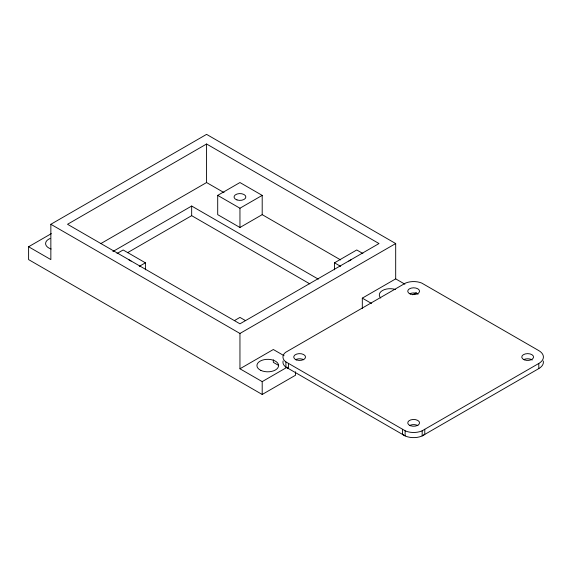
<?xml version="1.0" encoding="UTF-8"?>
<svg xmlns="http://www.w3.org/2000/svg" width="572" height="572" viewBox="0 0 572 572"><rect width="100%" height="100%" fill="white"/><g stroke="black" fill="none" stroke-linecap="round" stroke-linejoin="round"><path stroke-width="0.86" d="M295.574 371.779L295.574 375.203L262.198 394.473L28.6 259.602L28.6 246.761L50.851 259.602L50.851 224.281L206.578 134.37L395.688 243.55L395.688 278.871L362.312 298.134L362.312 308.415M28.6 246.761L51.351 233.619M206.578 144.001L67.532 224.281L239.954 323.823L379 243.55L206.578 144.001L206.578 182.54L100.751 243.636M112.87 251.53L191.663 206.034L318.289 279.143M117.017 253.51L123.152 249.971L145.402 262.813L145.402 269.82M262.198 214.65L239.954 227.492L217.703 214.65L217.703 195.381L239.954 182.54L262.198 195.381L262.198 214.65L340.612 259.917M127.549 252.688L191.663 215.673L309.795 283.869M139.261 266.359L145.402 262.813M217.703 195.381L239.954 208.222L262.198 195.381M234.584 320.506L239.954 317.403L245.324 320.506M334.506 269.82L334.506 262.813L356.749 249.971L362.891 253.51M50.851 224.281L239.954 333.462L395.688 243.55M239.954 333.462L239.954 368.783L273.323 349.513L284.062 355.712M239.954 368.783L262.198 381.624L287.23 367.174M412.627 294.78L416.416 292.592M422.172 430.787L538.795 363.456A15.73 9.08 0 0 0 538.795 350.607L421.707 283.054A13.907 8.029 0 0 0 405.591 283.054L285.521 352.381A13.907 8.029 0 0 0 285.521 361.683L405.591 431.009A13.907 8.029 0 0 0 421.707 431.009L422.172 430.787L422.172 435.921L538.795 368.59A15.73 9.08 0 0 0 543.264 360.982M395.688 278.871L404.89 284.184M206.578 182.54L224.024 192.607M334.506 262.813L340.64 266.359M362.312 298.134L371.521 303.453M278.693 365.458L273.323 362.362L273.323 359.788M538.795 363.456L538.795 368.59M424.774 429.279L424.774 434.42L421.707 436.143A13.907 8.029 0 0 1 405.591 436.143L402.524 434.42L402.524 429.279M405.126 430.787L405.126 435.921L285.907 367.088L285.907 361.954M288.51 363.456L288.51 368.59L285.521 366.824A13.907 8.029 0 0 1 283.111 360.932M262.198 381.624L262.198 394.473M239.954 208.222L239.954 227.492M191.663 206.034L191.663 215.673M380.759 298.048A10.818 6.242 0 0 1 382.475 290.512A10.818 6.242 0 0 1 395.531 289.518M51.122 248.999A10.818 6.242 0 0 1 50.093 238.481M348.863 261.111A5.899 3.403 0 0 1 351.022 259.867M128.886 259.867A5.899 3.403 0 0 1 131.045 261.111M409.623 425.511A5.899 3.403 0 0 1 417.96 425.675M523.916 359.538A5.899 3.403 0 0 1 532.225 360.002M409.795 293.765A5.899 3.403 0 0 1 418.118 294.115M295.459 359.759A5.899 3.403 0 0 1 303.803 359.759M260.832 370.37A10.818 6.242 0 0 0 278.421 366.638A10.818 6.242 0 0 0 264.028 359.709A10.818 6.242 0 0 0 260.832 370.37M237.001 199.935A5.899 3.403 0 0 0 245.853 196.982A5.899 3.403 0 0 0 237.001 194.037A5.899 3.403 0 0 0 237.001 199.935M410.331 294.022A5.899 3.403 0 0 0 419.533 291.455A5.899 3.403 0 0 0 411.082 288.138A5.899 3.403 0 0 0 410.331 294.022M524.238 359.802A5.899 3.403 0 0 0 533.54 357.364A5.899 3.403 0 0 0 525.225 353.932A5.899 3.403 0 0 0 524.238 359.802M410.532 425.747A5.899 3.403 0 0 0 419.548 422.973A5.899 3.403 0 0 0 410.875 419.855A5.899 3.403 0 0 0 410.532 425.747M296.682 359.981A5.899 3.403 0 0 0 305.534 357.035A5.899 3.403 0 0 0 296.682 354.082A5.899 3.403 0 0 0 296.682 359.981"/></g></svg>
